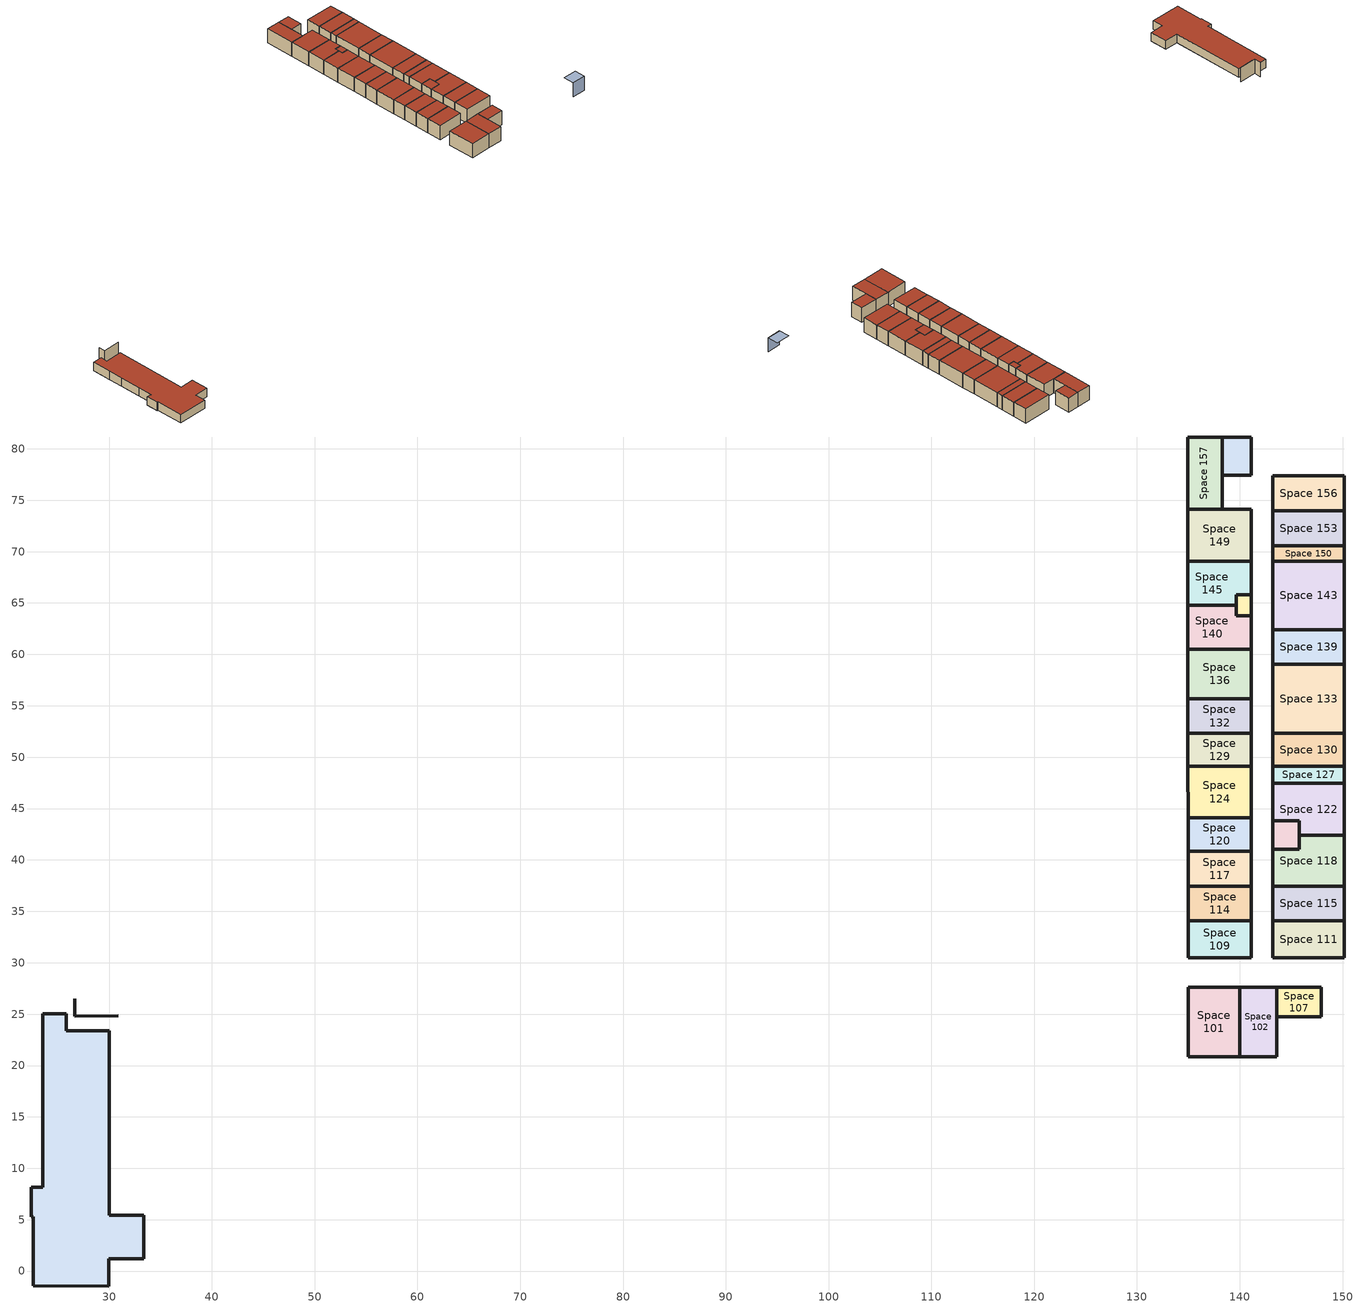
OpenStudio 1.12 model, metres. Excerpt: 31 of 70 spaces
[Spaces]

 floor ground: 29.98,-1.45 29.98,1.2 33.35,1.2 33.35,5.43 30.01,5.43 30.01,23.4 25.81,23.37 25.81,25.04 25.53,25.04 23.54,25.06 23.54,8.14 22.43,8.14 22.43,5.28 22.63,5.28 22.63,-1.45 z0
 wall outside: 22.63,5.28 22.63,-1.45 29.98,-1.45 29.98,1.2 33.35,1.2 33.35,5.43 30.01,5.43 30.01,23.4 25.81,23.37 25.81,25.04 25.53,25.04 23.54,25.06 23.54,20.29 23.54,16.75 23.54,11.8 23.54,8.14 22.43,8.14 22.43,5.28 22.63,5.28 z0:2.15; 26.68,26.49 26.68,24.82 30.88,24.85 z0:3.66
 roof outside: 29.98,-1.45 29.98,1.2 33.35,1.2 33.35,5.43 30.01,5.43 30.01,23.4 25.81,23.37 25.81,25.04 25.53,25.04 23.54,25.06 23.54,8.14 22.43,8.14 22.43,5.28 22.63,5.28 22.63,-1.45 z2.15
Space 101
 floor ground: 140,27.6 140,20.87 134.99,20.87 134.98,27.6 z0
 wall outside: 134.98,27.6 134.99,20.87 140,20.87 140,27.6 134.98,27.6 z0:3.66
 roof outside: 140,20.87 140,27.6 134.98,27.6 134.99,20.87 z3.66
Space 102
 floor ground: 143.62,27.6 143.62,20.87 140,20.87 140,27.6 z0
 wall outside: 140,27.6 140,20.87 143.62,20.87 143.62,24.74 143.62,27.6 140,27.6 z0:3.66
 roof outside: 143.62,20.87 143.62,27.6 140,27.6 140,20.87 z3.66
Space 107
 floor ground: 147.91,27.6 147.91,24.74 143.62,24.74 143.62,27.6 z0
 wall outside: 143.62,27.6 143.62,24.74 147.91,24.74 147.91,27.6 143.62,27.6 z0:3.66
 roof outside: 147.91,24.74 147.91,27.6 143.62,27.6 143.62,24.74 z3.66
Space 109
 floor ground: 141.13,34.1 141.13,30.46 134.98,30.46 134.98,34.1 z0
 wall outside: 141.13,30.46 141.13,34.1 134.98,34.1 134.98,30.46 141.13,30.46 z0:3.66
 roof outside: 141.13,30.46 141.13,34.1 134.98,34.1 134.98,30.46 z3.66
Space 111
 floor ground: 150.16,34.1 150.16,30.46 143.23,30.46 143.23,34.1 z0
 wall outside: 150.16,34.1 143.23,34.1 143.23,30.46 150.16,30.46 150.16,34.1 z0:3.66
 roof outside: 150.16,30.46 150.16,34.1 143.23,34.1 143.23,30.46 z3.66
Space 114
 floor ground: 141.13,37.43 141.13,34.1 134.98,34.1 134.97,37.43 z0
 wall outside: 141.13,34.1 141.13,37.43 134.97,37.43 134.98,34.1 141.13,34.1 z0:3.66
 roof outside: 141.13,34.1 141.13,37.43 134.97,37.43 134.98,34.1 z3.66
Space 115
 floor ground: 150.16,37.44 150.16,34.1 143.23,34.1 143.23,37.44 z0
 wall outside: 150.16,37.44 143.23,37.44 143.23,34.1 150.16,34.1 150.16,37.44 z0:3.66
 roof outside: 150.16,34.1 150.16,37.44 143.23,37.44 143.23,34.1 z3.66
Space 117
 floor ground: 141.13,40.84 141.13,37.43 134.97,37.43 134.97,40.84 z0
 wall outside: 141.13,37.43 141.13,40.84 134.97,40.84 134.97,37.43 141.13,37.43 z0:3.66
 roof outside: 141.13,37.43 141.13,40.84 134.97,40.84 134.97,37.43 z3.66
Space 118
 floor ground: 150.16,42.4 150.16,37.44 143.23,37.44 143.23,41.04 145.78,41.04 145.78,42.4 z0
 wall outside: 150.16,42.4 145.78,42.4 145.78,41.04 143.23,41.04 143.23,37.44 150.16,37.44 150.16,42.4 z0:3.66
 roof outside: 150.16,37.44 150.16,42.4 145.78,42.4 145.78,41.04 143.23,41.04 143.23,37.44 z3.66
Space 120
 floor ground: 141.13,44.12 141.13,40.84 134.97,40.84 134.97,44.12 z0
 wall outside: 141.13,40.84 141.13,44.12 134.97,44.12 134.97,40.84 141.13,40.84 z0:3.66
 roof outside: 141.13,40.84 141.13,44.12 134.97,44.12 134.97,40.84 z3.66
Space 121
 floor ground: 145.78,43.84 145.78,41.04 143.23,41.04 143.23,43.84 z0
 wall outside: 145.78,41.04 145.78,42.4 145.78,43.84 143.23,43.84 143.23,41.04 145.78,41.04 z0:3.66
 roof outside: 145.78,41.04 145.78,43.84 143.23,43.84 143.23,41.04 z3.66
Space 122
 floor ground: 150.16,47.45 150.16,42.4 145.78,42.4 145.78,43.84 143.23,43.84 143.23,47.45 z0
 wall outside: 143.23,43.84 145.78,43.84 145.78,42.4 150.16,42.4 150.16,47.45 143.23,47.45 143.23,43.84 z0:3.66
 roof outside: 150.16,42.4 150.16,47.45 143.23,47.45 143.23,43.84 145.78,43.84 145.78,42.4 z3.66
Space 124
 floor ground: 141.13,49.09 141.13,44.12 134.97,44.12 134.96,49.09 z0
 wall outside: 141.13,44.12 141.13,49.09 134.96,49.09 134.97,44.12 141.13,44.12 z0:3.66
 roof outside: 141.13,44.12 141.13,49.09 134.96,49.09 134.97,44.12 z3.66
Space 127
 floor ground: 150.16,49.09 150.16,47.45 143.23,47.45 143.23,49.09 z0
 wall outside: 143.23,47.45 150.16,47.45 150.16,49.09 143.23,49.09 143.23,47.45 z0:3.66
 roof outside: 150.16,47.45 150.16,49.09 143.23,49.09 143.23,47.45 z3.66
Space 129
 floor ground: 141.13,52.31 141.13,49.09 134.96,49.09 134.96,52.31 z0
 wall outside: 141.13,49.09 141.13,52.31 134.96,52.31 134.96,49.09 141.13,49.09 z0:3.66
 roof outside: 141.13,49.09 141.13,52.31 134.96,52.31 134.96,49.09 z3.66
Space 130
 floor ground: 150.16,52.31 150.16,49.09 143.23,49.09 143.23,52.31 z0
 wall outside: 150.16,52.31 143.23,52.31 143.23,49.09 150.16,49.09 150.16,52.31 z0:3.66
 roof outside: 150.16,49.09 150.16,52.31 143.23,52.31 143.23,49.09 z3.66
Space 132
 floor ground: 141.13,55.69 141.13,52.31 134.96,52.31 134.96,55.69 z0
 wall outside: 141.13,52.31 141.13,55.69 134.96,55.69 134.96,52.31 141.13,52.31 z0:3.66
 roof outside: 141.13,52.31 141.13,55.69 134.96,55.69 134.96,52.31 z3.66
Space 133
 floor ground: 150.16,59.06 150.16,52.31 143.23,52.31 143.23,59.06 z0
 wall outside: 150.16,59.06 143.23,59.06 143.23,52.31 150.16,52.31 150.16,59.06 z0:3.66
 roof outside: 150.16,52.31 150.16,59.06 143.23,59.06 143.23,52.31 z3.66
Space 136
 floor ground: 141.13,60.52 141.13,55.69 134.96,55.69 134.95,60.52 z0
 wall outside: 141.13,55.69 141.13,60.52 134.95,60.52 134.96,55.69 141.13,55.69 z0:3.66
 roof outside: 141.13,55.69 141.13,60.52 134.95,60.52 134.96,55.69 z3.66
Space 139
 floor ground: 150.16,62.38 150.16,59.06 143.23,59.06 143.23,62.38 z0
 wall outside: 150.16,62.38 143.23,62.38 143.23,59.06 150.16,59.06 150.16,62.38 z0:3.66
 roof outside: 150.16,59.06 150.16,62.38 143.23,62.38 143.23,59.06 z3.66
Space 140
 floor ground: 139.65,64.77 139.65,63.74 141.13,63.74 141.13,60.52 134.95,60.52 134.95,64.76 z0
 wall outside: 134.95,64.76 134.95,60.52 141.13,60.52 141.13,63.74 139.65,63.74 139.65,64.77 134.95,64.76 z0:3.66
 roof outside: 134.95,60.52 141.13,60.52 141.13,63.74 139.65,63.74 139.65,64.77 134.95,64.76 z3.66
Space 143
 floor ground: 150.16,69.06 150.16,62.38 143.23,62.38 143.23,69.06 z0
 wall outside: 143.23,69.06 143.23,62.38 150.16,62.38 150.16,69.06 143.23,69.06 z0:3.66
 roof outside: 150.16,62.38 150.16,69.06 143.23,69.06 143.23,62.38 z3.66
Space 144
 floor ground: 141.13,65.8 141.13,63.74 139.65,63.74 139.65,65.8 z0
 wall outside: 141.13,63.74 141.13,65.8 139.65,65.8 139.65,64.77 139.65,63.74 141.13,63.74 z0:3.66
 roof outside: 141.13,63.74 141.13,65.8 139.65,65.8 139.65,63.74 z3.66
Space 145
 floor ground: 141.13,69.06 141.13,65.8 139.65,65.8 139.65,64.77 134.95,64.76 134.94,69.06 z0
 wall outside: 139.65,64.77 139.65,65.8 141.13,65.8 141.13,69.06 134.94,69.06 134.95,64.76 139.65,64.77 z0:3.66
 roof outside: 134.95,64.76 139.65,64.77 139.65,65.8 141.13,65.8 141.13,69.06 134.94,69.06 z3.66
Space 149
 floor ground: 141.13,74.12 141.13,69.06 134.94,69.06 134.94,74.12 z0
 wall outside: 141.13,69.06 141.13,74.12 138.29,74.12 134.94,74.12 134.94,69.06 141.13,69.06 z0:3.66
 roof outside: 141.13,69.06 141.13,74.12 134.94,74.12 134.94,69.06 z3.66
Space 150
 floor ground: 150.16,70.57 150.16,69.06 143.23,69.06 143.23,70.57 z0
 wall outside: 143.23,69.06 150.16,69.06 150.16,70.57 143.23,70.57 143.23,69.06 z0:3.66
 roof outside: 150.16,69.06 150.16,70.57 143.23,70.57 143.23,69.06 z3.66
Space 153
 floor ground: 150.16,73.97 150.16,70.57 143.23,70.57 143.23,73.97 z0
 wall outside: 150.16,73.97 143.23,73.97 143.23,70.57 150.16,70.57 150.16,73.97 z0:3.66
 roof outside: 150.16,70.57 150.16,73.97 143.23,73.97 143.23,70.57 z3.66
Space 156
 floor ground: 150.16,77.36 150.16,73.97 143.23,73.97 143.23,77.36 z0
 wall outside: 150.16,73.97 150.16,77.36 143.23,77.36 143.23,73.97 150.16,73.97 z0:3.66
 roof outside: 150.16,73.97 150.16,77.36 143.23,77.36 143.23,73.97 z3.66
Space 157
 floor ground: 138.29,81.15 138.29,74.12 134.94,74.12 134.93,81.15 z0
 wall outside: 138.29,81.15 134.93,81.15 134.94,74.12 138.29,74.12 138.29,77.41 138.29,81.15 z0:3.66
 roof outside: 138.29,74.12 138.29,81.15 134.93,81.15 134.94,74.12 z3.66
Space 159
 floor ground: 141.13,81.15 141.13,77.41 138.29,77.41 138.29,81.15 z0
 wall outside: 141.13,81.15 138.29,81.15 138.29,77.41 141.13,77.41 141.13,81.15 z0:3.66
 roof outside: 141.13,77.41 141.13,81.15 138.29,81.15 138.29,77.41 z3.66
shading: 169.15,20.87 165.78,20.87 z0:3.66; 169.15,23.53 169.15,20.87 165.78,20.87 165.78,23.53 z3.66
[Building]
Building 1: Space Type=189.1-2009 - Office - OpenOffice - CZ4-8; Default Construction Set=189.1-2009 - CZ5 - Office
[Site]
Site 1
[ClimateZones]
Climate Zone Institution Name 1=ASHRAE; Climate Zone Document Name 1=ANSI/ASHRAE Standard 169; Climate Zone Document Year 1=2006; Climate Zone Institution Name 2=CEC; Climate Zone Document Name 2=California Climate Zone Descriptions; Climate Zone Document Year 2=1995
[DefaultConstructionSet]
189.1-2009 - CZ5 - Office: Default Exterior Surface Constructions=Default Surface Constructions 13; Default Interior Surface Constructions=Default Surface Constructions 14; Default Ground Contact Surface Constructions=Default Surface Constructions 15; Default Exterior SubSurface Constructions=Default Sub Surface Constructions 9; Default Interior SubSurface Constructions=Default Sub Surface Constructions 10; Interior Partition Construction=Interior Partition
[DefaultSurfaceConstructions]
Name | Floor Construction | Wall Construction | Roof Ceiling Construction
Default Surface Constructions 13 | ExtSlabCarpet 4in ClimateZone 1-8 | ASHRAE 189.1-2009 ExtWall Mass ClimateZone 5 | ASHRAE 189.1-2009 ExtRoof IEAD ClimateZone 2-5
Default Surface Constructions 14 | Interior Floor | Interior Wall | Interior Ceiling
Default Surface Constructions 15 | ExtSlabCarpet 4in ClimateZone 1-8 | ExtSlabCarpet 4in ClimateZone 1-8 | ExtSlabCarpet 4in ClimateZone 1-8
[Construction]
ExtSlabCarpet 4in ClimateZone 1-8: MAT-CC05 4 HW CONCRETE, CP02 CARPET PAD
Interior Floor: F16 Acoustic tile, F05 Ceiling air space resistance, M11 100mm lightweight concrete
Interior Wall: G01a 19mm gypsum board, F04 Wall air space resistance, G01a 19mm gypsum board
Interior Ceiling: M11 100mm lightweight concrete, F05 Ceiling air space resistance, F16 Acoustic tile
Exterior Door: F08 Metal surface, I01 25mm insulation board
Interior Window: Clear 3mm
Interior Door; Interior Partition: G05 25mm wood
ASHRAE 189.1-2009 ExtRoof IEAD ClimateZone 2-5: Roof Membrane, Roof Insulation [21], Metal Decking
ASHRAE 189.1-2009 ExtWindow ClimateZone 4-5: Theoretical Glass [207]
ASHRAE 189.1-2009 ExtWall Mass ClimateZone 5: 1IN Stucco, 8IN Concrete HW, Wall Insulation [40], 1/2IN Gypsum
[Material] Thermal Absorptance=0.9
Name | Roughness | Thickness {m} | Conductivity {W/m-K} | Density {kg/m3} | Specific Heat {J/kg-K} | Solar Absorptance | Visible Absorptance
MAT-CC05 4 HW CONCRETE | Rough | 0.1016 | 1.311 | 2240 | 836.8 | 0.85 | 0.85
1IN Stucco | Smooth | 0.0253 | 0.6918 | 1858 | 837 | 0.92 | 0.92
8IN Concrete HW | MediumRough | 0.2033 | 1.7296 | 2243 | 837 | 0.65 | 0.65
1/2IN Gypsum | Smooth | 0.0127 | 0.16 | 784.9 | 830 | 0.4 | 0.4
Roof Membrane | VeryRough | 0.0095 | 0.16 | 1121.29 | 1460 | 0.7 | 0.7
Metal Decking | MediumSmooth | 0.0015 | 45.006 | 7680 | 418.4 | 0.6 | 0.6
F16 Acoustic tile | MediumSmooth | 0.0191 | 0.06 | 368 | 590 | 0.3 | 0.3
M11 100mm lightweight concrete | MediumRough | 0.1016 | 0.53 | 1280 | 840 | 0.5 | 0.5
G01a 19mm gypsum board | MediumSmooth | 0.019 | 0.16 | 800 | 1090 | 0.4 | 0.4
F08 Metal surface | Smooth | 0.0008 | 45.28 | 7824 | 500 | 0.7 | 0.7
I01 25mm insulation board | MediumRough | 0.0254 | 0.03 | 43 | 1210 | 0.6 | 0.6
G05 25mm wood | MediumSmooth | 0.0254 | 0.15 | 608 | 1630 | 0.5 | 0.5
Roof Insulation [21] | MediumRough | 0.2105 | 0.049 | 265 | 836.8 | 0.7 | 0.7
Wall Insulation [40] | MediumRough | 0.0794 | 0.0432 | 91 | 837 | 0.5 | 0.5
[Material:NoMass]
CP02 CARPET PAD: Roughness=Smooth; Thermal Resistance {m2-K/W}=0.1; Thermal Absorptance=0.9; Solar Absorptance=0.8; Visible Absorptance=0.8
[Material:AirGap]
Name | Thermal Resistance {m2-K/W}
F05 Ceiling air space resistance | 0.18
F04 Wall air space resistance | 0.15
[DefaultSubSurfaceConstructions]
Name | Fixed Window Construction | Operable Window Construction | Door Construction | Tubular Daylight Dome Construction | Tubular Daylight Diffuser Construction
Default Sub Surface Constructions 9 | ASHRAE 189.1-2009 ExtWindow ClimateZone 4-5 | ASHRAE 189.1-2009 ExtWindow ClimateZone 4-5 | Exterior Door | Interior Window | Interior Window
Default Sub Surface Constructions 10 | Interior Window | Interior Window | Interior Door
[WindowMaterial:Glazing] Optical Data Type=SpectralAverage; Thickness {m}=0.003; Back Side Solar Reflectance at Normal Incidence=0; Back Side Visible Reflectance at Normal Incidence=0; Infrared Transmittance at Normal Incidence=0; Dirt Correction Factor for Solar and Visible Transmittance=1; Solar Diffusing=No
Name | Solar Transmittance at Normal Incidence | Front Side Solar Reflectance at Normal Incidence | Visible Transmittance at Normal Incidence | Front Side Visible Reflectance at Normal Incidence | Front Side Infrared Hemispherical Emissivity | Back Side Infrared Hemispherical Emissivity | Conductivity {W/m-K}
Clear 3mm | 0.837 | 0.075 | 0.898 | 0.081 | 0.84 | 0.84 | 0.9
Theoretical Glass [207] | 0.3311 | 0.6189 | 0.44 | 0.51 | 0.9 | 0.9 | 0.0133
[WindowMaterial:Blind]
Window Material Blind 1: Slat Width {m}=0.025; Slat Separation {m}=0.01875; Front Side Slat Beam Solar Reflectance=0.5; Back Side Slat Beam Solar Reflectance=0.5; Front Side Slat Diffuse Solar Reflectance=0.5; Back Side Slat Diffuse Solar Reflectance=0.5; Slat Beam Visible Transmittance=0
[SpaceType]
189.1-2009 - Office - OpenOffice - CZ4-8: Default Schedule Set=189.1-2009 - Office - OpenOffice - CZ4-8 Schedule Set; Design Specification Outdoor Air Object=189.1-2009 - Office - OpenOffice - CZ4-8 Ventilation; Standards Building Type=Office; Standards Space Type=OpenOffice
[DefaultScheduleSet]
189.1-2009 - Office - OpenOffice - CZ4-8 Schedule Set: Number of People Schedule=Office Work Occ; People Activity Level Schedule=Office Activity; Lighting Schedule=Office Bldg Light; Electric Equipment Schedule=Office Bldg Equip; Infiltration Schedule=Office Infil Quarter On
[Lights:Definition]
189.1-2009 - Office - OpenOffice - CZ4-8 Lights Definition: Design Level Calculation Method=Watts/Area; Watts per Space Floor Area {W/m2}=10.6563
[Lights]
189.1-2009 - Office - OpenOffice - CZ4-8 Lights: Lights Definition=189.1-2009 - Office - OpenOffice - CZ4-8 Lights Definition; Space or SpaceType=189.1-2009 - Office - OpenOffice - CZ4-8
[DesignSpecification:OutdoorAir]
189.1-2009 - Office - OpenOffice - CZ4-8 Ventilation: Outdoor Air Method=Sum; Outdoor Air Flow per Person {m3/s-person}=0.00943895
[People:Definition]
189.1-2009 - Office - OpenOffice - CZ4-8 People Definition: Number of People Calculation Method=People/Area; People per Space Floor Area {person/m2}=0.0565105; Fraction Radiant=0.3
[People]
189.1-2009 - Office - OpenOffice - CZ4-8 People: People Definition=189.1-2009 - Office - OpenOffice - CZ4-8 People Definition; Space or SpaceType=189.1-2009 - Office - OpenOffice - CZ4-8
[SpaceInfiltration:DesignFlowRate]
189.1-2009 - Office - OpenOffice - CZ4-8 Infiltration: Space or SpaceType=189.1-2009 - Office - OpenOffice - CZ4-8; Design Flow Rate Calculation Method=Flow/ExteriorArea; Flow per Exterior Surface Area {m3/s-m2}=0.000226568
[ElectricEquipment:Definition]
189.1-2009 - Office - OpenOffice - CZ4-8 Electric Equipment Definition: Design Level Calculation Method=Watts/Area; Watts per Space Floor Area {W/m2}=7.64238
[ElectricEquipment]
189.1-2009 - Office - OpenOffice - CZ4-8 Electric Equipment: Electric Equipment Definition=189.1-2009 - Office - OpenOffice - CZ4-8 Electric Equipment Definition; Space or SpaceType=189.1-2009 - Office - OpenOffice - CZ4-8
[ShadingControl]
Shading Control 1: Shading Type=InteriorBlind; Shading Device Material=Window Material Blind 1
[Space] Building Story=Building Story 1
Space 101; Space 102; Space 107; Space 109; Space 111; Space 114; Space 115; Space 117; Space 118; Space 120; Space 121; Space 122; Space 124; Space 127; Space 129; Space 130; Space 132; Space 133; Space 136; Space 139; Space 140; Space 143; Space 144; Space 145; Space 149; Space 150; Space 153; Space 156; Space 157; Space 159
[BuildingStory]
Building Story 1: Nominal Z Coordinate {m}=0; Nominal Floor to Floor Height {m}=3.6576
[Schedule:Ruleset]
Name | Default Day Schedule | Summer Design Day Schedule | Winter Design Day Schedule
Office Bldg Light | Office Bldg Light Default Schedule | Office Bldg Light Summer Design Day | Office Bldg Light Winter Design Day
Office Activity | Office Activity Default Schedule | Office Activity Summer Design Day | Office Activity Winter Design Day
Office Infil Quarter On | Office Infil Quarter On Default Schedule | Office Infil Quarter On Summer Design Day | Office Infil Quarter On Winter Design Day
Office Bldg Equip | Office Bldg Equip Default Schedule | Office Bldg Equip Summer Design Day | Office Bldg Equip Winter Design Day
Office Work Occ | Office Bldg Occ Default Schedule | Office Bldg Occ Summer Design Day | Office Bldg Occ Winter Design Day
[Schedule:Day]
Office Bldg Light Default Schedule: 5, 0, 0.05, 7, 0, 0.1, 8, 0, 0.3, 17, 0, 0.9, 18, 0, 0.7, 20, 0, 0.5, 22, 0, 0.3, 23, 0, 0.1, 24, 0, 0.05
Office Bldg Light Summer Design Day; Office Infil Quarter On Rule 1 Day Schedule; Office Bldg Equip Summer Design Day: 24, 0, 1
Office Bldg Light Winter Design Day; Office Bldg Equip Winter Design Day; Office Bldg Occ Winter Design Day; Office Bldg Occ Rule 1 Day Schedule: 24, 0, 0
Office Bldg Light Rule 1 Day Schedule: 24, 0, 0.05
Office Bldg Light Rule 2 Day Schedule: 6, 0, 0.05, 8, 0, 0.1, 14, 0, 0.5, 17, 0, 0.15, 24, 0, 0.05
Office Activity Default Schedule; Office Activity Summer Design Day; Office Activity Winter Design Day: 24, 0, 132
Office Infil Quarter On Default Schedule; Office Infil Quarter On Summer Design Day: 6, 0, 1, 22, 0, 0.25, 24, 0, 1
Office Infil Quarter On Winter Design Day; Office Infil Quarter On Rule 2 Day Schedule: 6, 0, 1, 18, 0, 0.25, 24, 0, 1
Office Bldg Equip Default Schedule: 8, 0, 0.4, 12, 0, 0.9, 13, 0, 0.8, 17, 0, 0.9, 18, 0, 0.8, 20, 0, 0.6, 22, 0, 0.5, 24, 0, 0.4
Office Bldg Equip Rule 1 Day Schedule: 24, 0, 0.3
Office Bldg Equip Rule 2 Day Schedule: 6, 0, 0.3, 8, 0, 0.4, 14, 0, 0.5, 17, 0, 0.35, 24, 0, 0.3
Office Bldg Occ Default Schedule: 6, 0, 0, 7, 0, 0.1, 8, 0, 0.2, 12, 0, 0.85, 13, 0, 0.5, 17, 0, 0.85, 18, 0, 0.7, 20, 0, 0.4, 22, 0, 0.1, 24, 0, 0.05
Office Bldg Occ Summer Design Day: 6, 0, 0, 22, 0, 1, 24, 0, 0.05
Office Bldg Occ Rule 2 Day Schedule: 6, 0, 0, 8, 0, 0.1, 14, 0, 0.4, 17, 0, 0.1, 24, 0, 0
[Schedule:Rule] Apply Monday=No; Apply Tuesday=No; Apply Wednesday=No; Apply Thursday=No; Apply Friday=No; Date Specification Type=DateRange; Start Month=1; Start Day=1; End Month=12; End Day=31
Name | Schedule Ruleset | Rule Order | Day Schedule | Apply Sunday | Apply Saturday
Office Bldg Light Rule 1 | Office Bldg Light | 0 | Office Bldg Light Rule 1 Day Schedule | Yes | No
Office Bldg Light Rule 2 | Office Bldg Light | 1 | Office Bldg Light Rule 2 Day Schedule | No | Yes
Office Infil Quarter On Rule 1 | Office Infil Quarter On | 0 | Office Infil Quarter On Rule 1 Day Schedule | Yes | No
Office Infil Quarter On Rule 2 | Office Infil Quarter On | 1 | Office Infil Quarter On Rule 2 Day Schedule | No | Yes
Office Bldg Equip Rule 1 | Office Bldg Equip | 0 | Office Bldg Equip Rule 1 Day Schedule | Yes | No
Office Bldg Equip Rule 2 | Office Bldg Equip | 1 | Office Bldg Equip Rule 2 Day Schedule | No | Yes
Office Work Occ Rule 1 | Office Work Occ | 0 | Office Bldg Occ Rule 1 Day Schedule | Yes | No
Office Work Occ Rule 2 | Office Work Occ | 1 | Office Bldg Occ Rule 2 Day Schedule | No | Yes
